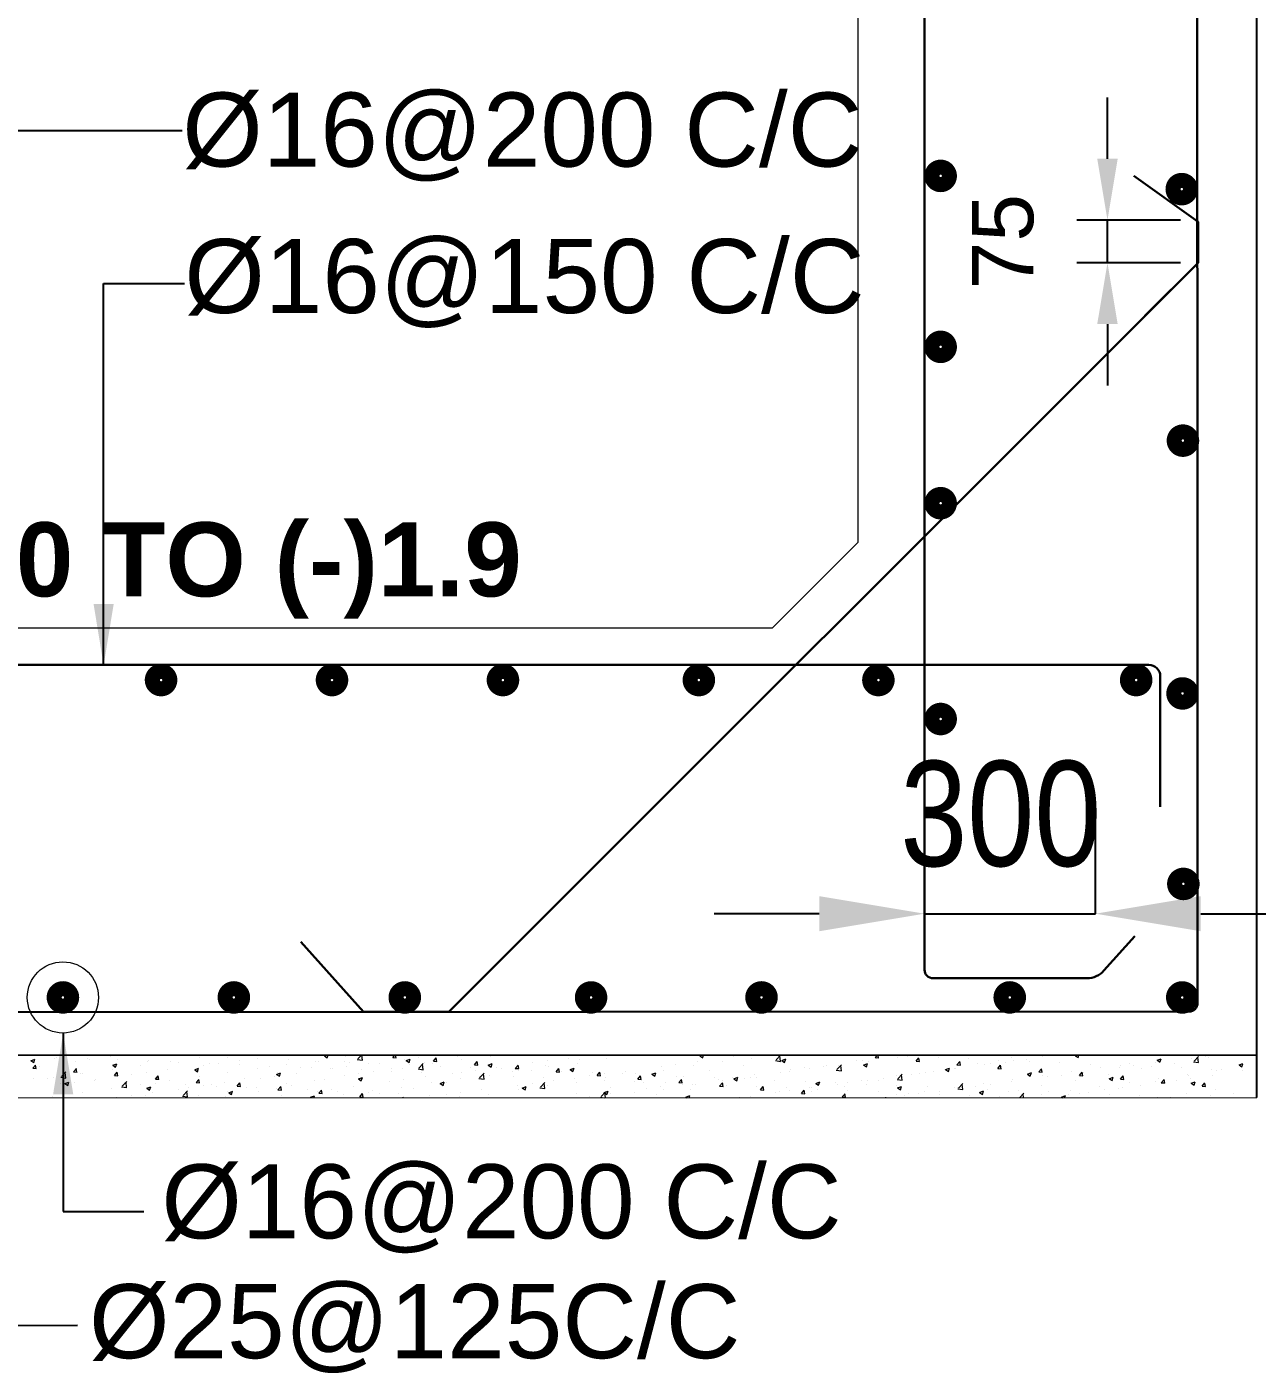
# Model space of a CAD drawing. Extents: x -426260 to 2055400, y -4304674 to -305611.
# Drawn here: x 614133 to 616939, y -1909395 to -1906324 of the extents above; entities that cross this region are included whole.
import ezdxf

# ---------------------------------------------------------------- set-up
doc = ezdxf.new("R2010")
doc.units = 0
doc.header["$LTSCALE"] = 300
doc.header["$MEASUREMENT"] = 0
doc.header["$PDMODE"] = 3
doc.layers.get('DEFPOINTS').update_dxf_attribs({"linetype": 'CONTINUOUS'})
doc.layers.add('Dim', color=7, linetype='CONTINUOUS', lineweight=9)
doc.layers.add('ROD', color=1, linetype='CONTINUOUS', lineweight=30)
for name, color, linetype in [('LINE', 7, 'CONTINUOUS'), ('TEXT', 10, 'CONTINUOUS'), ('TXT', 7, 'CONTINUOUS')]:
    doc.layers.add(name, color=color, linetype=linetype)
doc.styles.add('Arial', font='arial.ttf')
doc.styles.add('DIM', font='isocp3.shx')
doc.styles.add('dimText', font='ARIALN.TTF')
doc.dimstyles.new('dim n_120', dxfattribs={"dimtxt": 240, "dimasz": 240, "dimexe": 240, "dimexo": 150, "dimgap": 100, "dimtad": 2, "dimdec": 0, "dimzin": 0, "dimdsep": 46, "dimtxsty": 'DIM', "dimcen": 350, "dimclrd": 5, "dimclre": 5, "dimclrt": 7, "dimadec": 0, "dimazin": 0, "dimtfac": 1, "dimtdec": 0, "dimtmove": 0, "dimatfit": 3, "dimfxl": 240, "dimfxlon": 1, "dimtolj": 1, "dimtzin": 0, "dimarcsym": 0})
doc.dimstyles.new('dim_70', dxfattribs={"dimtxt": 140, "dimasz": 140, "dimexe": 70, "dimexo": 40, "dimgap": 50, "dimtad": 1, "dimdec": 0, "dimzin": 0, "dimdsep": 46, "dimtxsty": 'Arial', "dimcen": 0.09, "dimclrd": 5, "dimclre": 5, "dimclrt": 7, "dimadec": 0, "dimazin": 0, "dimtfac": 1, "dimtdec": 0, "dimtmove": 0, "dimatfit": 3, "dimfxl": 1, "dimtolj": 1, "dimtzin": 0, "dimarcsym": 0})

# ---------------------------------------------------------------- blocks, each defined once
blk = doc.blocks.new('*D562')
at = {"layer": 'DEFPOINTS', "color": 0, "ltscale": 50, "transparency": 16777216}
for p in [(616570.4, -1908347.2), (616180.4, -1908463.8), (616570.4, -1908463.8)]:
    blk.add_point(p, dxfattribs=at)
at = {"layer": 'Dim', "color": 5, "lineweight": -2, "ltscale": 50, "transparency": 16777216}
for p, q in [((616180.4, -1908347.2), (616180.4, -1908107.2)), ((616570.4, -1908347.2), (616570.4, -1908107.2)), ((615940.4, -1908347.2), (615700.4, -1908347.2)), ((616180.4, -1908347.2), (616570.4, -1908347.2)), ((616810.4, -1908347.2), (617050.4, -1908347.2))]:
    blk.add_line(p, q, dxfattribs=at)
at = {"layer": 'Dim', "color": 5, "ltscale": 50, "transparency": 16777216}
for points in [[(615940.4, -1908307.2), (615940.4, -1908387.2), (616180.4, -1908347.2)], [(616810.4, -1908307.2), (616810.4, -1908387.2), (616570.4, -1908347.2)]]:
    blk.add_solid(points, dxfattribs=at)
at = {"layer": 'Dim', "color": 7, "ltscale": 50, "transparency": 16777216, "insert": (616354.4, -1908120.3), "char_height": 240, "attachment_point": 5, "style": 'dimText'}
blk.add_mtext('\\A1;300', dxfattribs=at)
blk = doc.blocks.new('*D563')
at = {"layer": 'DEFPOINTS', "color": 0, "ltscale": 50, "transparency": 16777216}
for p in [(616597.8, -1906764.9), (616804.4, -1906764.9), (616804.5, -1906862.1)]:
    blk.add_point(p, dxfattribs=at)
at = {"layer": 'Dim', "color": 5, "lineweight": -2, "ltscale": 50, "transparency": 16777216}
for p, q in [((616597.8, -1906624.9), (616597.8, -1906484.9)), ((616764.4, -1906764.9), (616527.8, -1906764.9)), ((616597.8, -1906862.1), (616597.8, -1906764.9)), ((616764.5, -1906862.1), (616527.8, -1906862.1)), ((616597.8, -1907002.1), (616597.8, -1907142.1))]:
    blk.add_line(p, q, dxfattribs=at)
at = {"layer": 'Dim', "color": 5, "ltscale": 50, "transparency": 16777216}
for points in [[(616574.4, -1906624.9), (616621.1, -1906624.9), (616597.8, -1906764.9)], [(616574.4, -1907002.1), (616621.1, -1907002.1), (616597.8, -1906862.1)]]:
    blk.add_solid(points, dxfattribs=at)
at = {"layer": 'Dim', "color": 7, "lineweight": 18, "ltscale": 50, "transparency": 16777216, "insert": (616359.5, -1906813.9), "char_height": 140, "attachment_point": 5, "rotation": 90, "style": 'Arial'}
blk.add_mtext('\\A1;75', dxfattribs=at)

msp = doc.modelspace()

# ---------------------------------------------------------------- linework, layer by layer
at = {"layer": 'Dim', "color": 2, "ltscale": 50}
for p, q in [((614141.6, -1908682.5, 0), (614150.7, -1908679, 0)), ((614141.6, -1908682.5, 0), (614148.1, -1908686.9, 0)), ((614148, -1908686.9, 0), (614150.7, -1908679, 0)), ((614194.4, -1908678.4, 0), (614194.4, -1908678.4, 0)), ((614201, -1908674.3, 0), (614201, -1908674.3, 0)), ((614242.5, -1908684.4, 0), (614242.5, -1908684.4, 0)), ((614270.4, -1908677.3, 0), (614270.4, -1908677.3, 0)), ((614275.1, -1908680.1, 0), (614275.1, -1908680.1, 0)), ((614324.3, -1908673.6, 0), (614324.3, -1908673.6, 0)), ((614339.8, -1908680.2, 0), (614339.8, -1908680.2, 0)), ((614407.4, -1908684.7, 0), (614407.4, -1908684.7, 0)), ((614409.2, -1908683.1, 0), (614409.2, -1908683.1, 0)), ((614460.3, -1908684.7, 0), (614460.3, -1908684.7, 0)), ((614478.6, -1908686.1, 0), (614478.6, -1908686.1, 0)), ((614483.2, -1908671.7, 0), (614483.2, -1908671.7, 0)), ((614520.6, -1908671.5, 0), (614520.6, -1908671.5, 0)), ((614527, -1908675.6, 0), (614527, -1908675.6, 0)), ((614568.6, -1908688.2, 0), (614568.6, -1908688.2, 0)), ((614590, -1908674.5, 0), (614590, -1908674.5, 0)), ((614617.9, -1908681.7, 0), (614617.9, -1908681.7, 0)), ((614659.4, -1908677.4, 0), (614659.4, -1908677.4, 0)), ((614700, -1908670.9, 0), (614700, -1908670.9, 0)), ((614728.8, -1908680.3, 0), (614728.8, -1908680.3, 0)), ((614791, -1908683.3, 0), (614791, -1908683.3, 0)), ((614798.2, -1908683.3, 0), (614798.2, -1908683.3, 0)), ((614811.3, -1908671.8, 0), (614816.9, -1908669.7, 0)), ((614811.3, -1908671.8, 0), (614817.8, -1908676.2, 0)), ((614817.7, -1908676.2, 0), (614819.9, -1908669.7, 0)), ((614856.9, -1908684.2, 0), (614856.9, -1908684.2, 0)), ((614858.5, -1908673.5, 0), (614858.5, -1908673.5, 0)), ((614867.6, -1908686.2, 0), (614867.6, -1908686.2, 0)), ((614886.3, -1908679.8, 0), (614897.9, -1908681.6, 0)), ((614887.8, -1908678.3, 0), (614896.1, -1908669.7, 0)), ((614897.9, -1908681.6, 0), (614896.5, -1908669.7, 0)), ((614932.7, -1908671.2, 0), (614932.7, -1908671.2, 0)), ((614967, -1908675.5, 0), (614971.9, -1908669.7, 0)), ((614967, -1908675.5, 0), (614974.8, -1908676.2, 0)), ((614974.8, -1908676.2, 0), (614973.5, -1908669.7, 0)), ((614993.5, -1908679, 0), (614993.5, -1908679, 0)), ((614998.1, -1908682.2, 0), (615007.2, -1908678.7, 0)), ((614998.1, -1908682.2, 0), (615004.6, -1908686.6, 0)), ((615004.6, -1908686.6, 0), (615007.2, -1908678.7, 0)), ((615026.1, -1908674.8, 0), (615026.1, -1908674.8, 0)), ((615039.7, -1908686.7, 0), (615039.7, -1908686.7, 0)), ((615060.3, -1908683.7, 0), (615066.5, -1908676.2, 0)), ((615060.3, -1908683.7, 0), (615068, -1908684.4, 0)), ((615068, -1908684.4, 0), (615066.5, -1908676.3, 0)), ((615115.5, -1908673.7, 0), (615115.5, -1908673.7, 0)), ((615123.6, -1908680.4, 0), (615123.6, -1908680.4, 0)), ((615153.5, -1908691.8, 0), (615159.8, -1908684.4, 0)), ((615161.2, -1908692.6, 0), (615159.7, -1908684.4, 0)), ((615189.3, -1908672.1, 0), (615189.3, -1908672.1, 0)), ((615287.1, -1908687.2, 0), (615287.1, -1908687.2, 0)), ((615319.6, -1908682.9, 0), (615319.6, -1908682.9, 0)), ((615368.9, -1908676.4, 0), (615368.9, -1908676.4, 0)), ((615387.7, -1908688.2, 0), (615387.7, -1908688.2, 0)), ((615392.6, -1908680.1, 0), (615392.6, -1908680.1, 0)), ((615455.2, -1908678.4, 0), (615455.2, -1908678.4, 0)), ((615662.4, -1908684.5, 0), (615662.4, -1908684.5, 0)), ((615667.8, -1908671.5, 0), (615672.7, -1908669.7, 0)), ((615667.8, -1908671.5, 0), (615674.3, -1908675.9, 0)), ((615674.3, -1908675.9, 0), (615676.4, -1908669.7, 0)), ((615720.3, -1908685.3, 0), (615720.3, -1908685.3, 0)), ((615744.5, -1908673.7, 0), (615744.5, -1908673.7, 0)), ((615785.9, -1908677, 0), (615785.9, -1908677, 0)), ((615840.3, -1908682.3, 0), (615851.9, -1908684.1, 0)), ((615841.7, -1908680.8, 0), (615851.9, -1908670.2, 0)), ((615842.1, -1908679.6, 0), (615842.1, -1908679.6, 0)), ((615851.8, -1908684.1, 0), (615850.4, -1908671.7, 0)), ((615854.7, -1908681.9, 0), (615863.8, -1908678.4, 0)), ((615854.7, -1908681.9, 0), (615861.1, -1908686.3, 0)), ((615861.1, -1908686.3, 0), (615863.7, -1908678.5, 0)), ((616024.9, -1908682.1, 0), (616024.9, -1908682.1, 0)), ((616038.1, -1908681.8, 0), (616038.1, -1908681.8, 0)), ((616051.8, -1908683.3, 0), (616051.8, -1908683.3, 0)), ((616067.9, -1908675.6, 0), (616072.9, -1908669.7, 0)), ((616067.9, -1908675.6, 0), (616075.7, -1908676.3, 0)), ((616070.7, -1908677.6, 0), (616070.7, -1908677.6, 0)), ((616075.6, -1908676.4, 0), (616074.4, -1908669.7, 0)), ((616118.6, -1908674.2, 0), (616118.6, -1908674.2, 0)), ((616119.9, -1908671.1, 0), (616119.9, -1908671.1, 0)), ((616142, -1908672.5, 0), (616142, -1908672.5, 0)), ((616161.1, -1908683.8, 0), (616167.4, -1908676.3, 0)), ((616161.1, -1908683.8, 0), (616168.9, -1908684.5, 0)), ((616168.9, -1908684.5, 0), (616167.4, -1908676.4, 0)), ((616211.4, -1908675.5, 0), (616211.4, -1908675.5, 0)), ((616254.4, -1908691.9, 0), (616260.7, -1908684.5, 0)), ((616262.1, -1908692.7, 0), (616260.6, -1908684.5, 0)), ((616280.8, -1908678.4, 0), (616280.8, -1908678.4, 0)), ((616350.2, -1908681.3, 0), (616350.2, -1908681.3, 0)), ((616364.2, -1908685.7, 0), (616364.2, -1908685.7, 0)), ((616377.8, -1908675.6, 0), (616377.8, -1908675.6, 0)), ((616382.6, -1908681.9, 0), (616382.6, -1908681.9, 0)), ((616413.4, -1908679.2, 0), (616413.4, -1908679.2, 0)), ((616419.6, -1908684.3, 0), (616419.6, -1908684.3, 0)), ((616450.1, -1908672.1, 0), (616450.1, -1908672.1, 0)), ((616489, -1908687.2, 0), (616489, -1908687.2, 0)), ((616524.4, -1908671.2, 0), (616528.5, -1908669.7, 0)), ((616524.4, -1908671.2, 0), (616530.8, -1908675.6, 0)), ((616530.8, -1908675.6, 0), (616532.8, -1908669.7, 0)), ((616648.4, -1908688.2, 0), (616648.4, -1908688.2, 0)), ((616707, -1908687.3, 0), (616707, -1908687.3, 0)), ((616711.2, -1908681.7, 0), (616720.3, -1908678.2, 0)), ((616711.2, -1908681.7, 0), (616717.7, -1908686, 0)), ((616715.2, -1908679, 0), (616715.2, -1908679, 0)), ((616717.6, -1908686, 0), (616720.3, -1908678.2, 0)), ((616751.5, -1908688.1, 0), (616751.5, -1908688.1, 0)), ((616780.9, -1908670.7, 0), (616780.9, -1908670.7, 0)), ((616789.1, -1908676.5, 0), (616789.1, -1908676.5, 0)), ((616794.2, -1908684.8, 0), (616805.8, -1908686.6, 0)), ((616795.7, -1908683.3, 0), (616805.8, -1908672.7, 0)), ((616805.8, -1908686.5, 0), (616804.3, -1908674.2, 0)), ((616821.7, -1908672.2, 0), (616821.7, -1908672.2, 0)), ((616827.3, -1908675.1, 0), (616827.3, -1908675.1, 0)), ((614145.9, -1908699.9, 0), (614152.1, -1908692.4, 0)), ((614145.9, -1908699.9, 0), (614153.6, -1908700.6, 0)), ((614153.6, -1908700.6, 0), (614152.1, -1908692.5, 0)), ((614160.4, -1908695.2, 0), (614160.4, -1908695.2, 0)), ((614211.3, -1908718.9, 0), (614221.4, -1908708.3, 0)), ((614221.4, -1908722.2, 0), (614220, -1908709.8, 0)), ((614239.1, -1908708, 0), (614245.4, -1908700.6, 0)), ((614239.1, -1908708, 0), (614246.9, -1908708.7, 0)), ((614246.8, -1908708.8, 0), (614245.3, -1908700.6, 0)), ((614255.8, -1908710.7, 0), (614255.8, -1908710.7, 0)), ((614260.3, -1908711.9, 0), (614260.3, -1908711.9, 0)), ((614327.1, -1908702.8, 0), (614327.1, -1908702.8, 0)), ((614328.4, -1908692.9, 0), (614337.5, -1908689.4, 0)), ((614328.4, -1908692.9, 0), (614334.9, -1908697.3, 0)), ((614331.6, -1908697.7, 0), (614331.6, -1908697.7, 0)), ((614332.3, -1908716.2, 0), (614338.6, -1908708.7, 0)), ((614332.3, -1908716.2, 0), (614340.1, -1908716.9, 0)), ((614334.9, -1908697.3, 0), (614337.5, -1908689.4, 0)), ((614340.1, -1908716.9, 0), (614338.6, -1908708.8, 0)), ((614372.2, -1908714.1, 0), (614372.2, -1908714.1, 0)), ((614392.7, -1908694.5, 0), (614392.7, -1908694.5, 0)), ((614404.8, -1908709.8, 0), (614404.8, -1908709.8, 0)), ((614425.6, -1908724.4, 0), (614431.9, -1908716.9, 0)), ((614433.3, -1908725.1, 0), (614431.8, -1908716.9, 0)), ((614454, -1908703.3, 0), (614454, -1908703.3, 0)), ((614515.3, -1908703.3, 0), (614524.4, -1908699.8, 0)), ((614515.3, -1908703.3, 0), (614521.7, -1908707.7, 0)), ((614521.7, -1908707.7, 0), (614524.3, -1908699.8, 0)), ((614525.4, -1908718.8, 0), (614525.4, -1908718.8, 0)), ((614536.1, -1908692.5, 0), (614536.1, -1908692.5, 0)), ((614548, -1908689, 0), (614548, -1908689, 0)), ((614591.1, -1908710.5, 0), (614591.1, -1908710.5, 0)), ((614617.4, -1908691.9, 0), (614617.4, -1908691.9, 0)), ((614658.6, -1908700.8, 0), (614658.6, -1908700.8, 0)), ((614686.8, -1908694.9, 0), (614686.8, -1908694.9, 0)), ((614698.3, -1908717.9, 0), (614698.3, -1908717.9, 0)), ((614702.1, -1908713.7, 0), (614711.2, -1908710.2, 0)), ((614702.1, -1908713.7, 0), (614708.5, -1908718.1, 0)), ((614705.3, -1908710.2, 0), (614705.3, -1908710.2, 0)), ((614708.5, -1908718.1, 0), (614711.1, -1908710.3, 0)), ((614725.4, -1908691.6, 0), (614725.4, -1908691.6, 0)), ((614747.6, -1908711.4, 0), (614747.6, -1908711.4, 0)), ((614756.2, -1908697.8, 0), (614756.2, -1908697.8, 0)), ((614781.1, -1908697.2, 0), (614781.1, -1908697.2, 0)), ((614825.6, -1908700.7, 0), (614825.6, -1908700.7, 0)), ((614829.7, -1908700.6, 0), (614829.7, -1908700.6, 0)), ((614857, -1908716.8, 0), (614857, -1908716.8, 0)), ((614862.2, -1908696.3, 0), (614862.2, -1908696.3, 0)), ((614888.1, -1908712.7, 0), (614888.1, -1908712.7, 0)), ((614895, -1908703.7, 0), (614895, -1908703.7, 0)), ((614911.4, -1908689.9, 0), (614911.4, -1908689.9, 0)), ((614923.7, -1908707.7, 0), (614923.7, -1908707.7, 0)), ((614937, -1908689.1, 0), (614937, -1908689.1, 0)), ((614963.9, -1908699.7, 0), (614963.9, -1908699.7, 0)), ((614964.4, -1908706.6, 0), (614964.4, -1908706.6, 0)), ((614989.4, -1908699.4, 0), (614989.4, -1908699.4, 0)), ((615006.4, -1908692.1, 0), (615006.4, -1908692.1, 0)), ((615025.1, -1908701.3, 0), (615036.6, -1908703.1, 0)), ((615026.5, -1908699.8, 0), (615036.6, -1908689.3, 0)), ((615033.8, -1908709.5, 0), (615033.8, -1908709.5, 0)), ((615036.6, -1908703.1, 0), (615035.2, -1908690.8, 0)), ((615056.9, -1908689.6, 0), (615056.9, -1908689.6, 0)), ((615075.8, -1908695, 0), (615075.8, -1908695, 0)), ((615103.2, -1908712.4, 0), (615103.2, -1908712.4, 0)), ((615123.2, -1908708.7, 0), (615123.2, -1908708.7, 0)), ((615145.2, -1908697.9, 0), (615145.2, -1908697.9, 0)), ((615153.5, -1908691.8, 0), (615161.3, -1908692.5, 0)), ((615155.8, -1908704.5, 0), (615155.8, -1908704.5, 0)), ((615165.3, -1908721.3, 0), (615175.4, -1908710.8, 0)), ((615172.6, -1908715.4, 0), (615172.6, -1908715.4, 0)), ((615175.4, -1908724.6, 0), (615173.9, -1908712.3, 0)), ((615185, -1908692.6, 0), (615194.1, -1908689.1, 0)), ((615185, -1908692.6, 0), (615191.4, -1908697, 0)), ((615187.7, -1908715.4, 0), (615187.7, -1908715.4, 0)), ((615191.4, -1908697, 0), (615194, -1908689.1, 0)), ((615205, -1908698, 0), (615205, -1908698, 0)), ((615214.5, -1908700.8, 0), (615214.5, -1908700.8, 0)), ((615241, -1908706.2, 0), (615241, -1908706.2, 0)), ((615242, -1908718.3, 0), (615242, -1908718.3, 0)), ((615246.7, -1908700, 0), (615253, -1908692.5, 0)), ((615246.7, -1908700, 0), (615254.5, -1908700.7, 0)), ((615254.5, -1908700.7, 0), (615253, -1908692.6, 0)), ((615255.2, -1908705.7, 0), (615255.2, -1908705.7, 0)), ((615283.9, -1908703.8, 0), (615283.9, -1908703.8, 0)), ((615316.8, -1908693.2, 0), (615316.8, -1908693.2, 0)), ((615322, -1908696.5, 0), (615322, -1908696.5, 0)), ((615340, -1908708.2, 0), (615346.3, -1908700.7, 0)), ((615340, -1908708.2, 0), (615347.8, -1908708.8, 0)), ((615347.7, -1908708.9, 0), (615346.2, -1908700.7, 0)), ((615353.3, -1908706.7, 0), (615353.3, -1908706.7, 0)), ((615371.8, -1908703, 0), (615380.9, -1908699.6, 0)), ((615371.8, -1908703, 0), (615378.3, -1908707.4, 0)), ((615378.2, -1908707.4, 0), (615380.9, -1908699.6, 0)), ((615416.8, -1908716.9, 0), (615416.8, -1908716.9, 0)), ((615422.7, -1908709.6, 0), (615422.7, -1908709.6, 0)), ((615433.2, -1908716.3, 0), (615439.5, -1908708.8, 0)), ((615433.2, -1908716.3, 0), (615441, -1908717, 0)), ((615441, -1908717, 0), (615439.5, -1908708.9, 0)), ((615449.3, -1908712.6, 0), (615449.3, -1908712.6, 0)), ((615492.1, -1908712.6, 0), (615492.1, -1908712.6, 0)), ((615498.6, -1908706.1, 0), (615498.6, -1908706.1, 0)), ((615520.3, -1908712.6, 0), (615520.3, -1908712.6, 0)), ((615526.5, -1908724.5, 0), (615532.7, -1908717, 0)), ((615534.2, -1908725.2, 0), (615532.7, -1908717, 0)), ((615558.6, -1908713.5, 0), (615567.7, -1908710, 0)), ((615558.6, -1908713.5, 0), (615565.1, -1908717.8, 0)), ((615561.5, -1908715.5, 0), (615561.5, -1908715.5, 0)), ((615565, -1908717.8, 0), (615567.7, -1908710, 0)), ((615580.7, -1908695.3, 0), (615580.7, -1908695.3, 0)), ((615586, -1908704.2, 0), (615586, -1908704.2, 0)), ((615613.2, -1908691, 0), (615613.2, -1908691, 0)), ((615614.7, -1908718.7, 0), (615614.7, -1908718.7, 0)), ((615630.9, -1908718.4, 0), (615630.9, -1908718.4, 0)), ((615653.5, -1908694.5, 0), (615653.5, -1908694.5, 0)), ((615690.5, -1908705.7, 0), (615690.5, -1908705.7, 0)), ((615766.3, -1908692.6, 0), (615766.3, -1908692.6, 0)), ((615792.1, -1908714.2, 0), (615792.1, -1908714.2, 0)), ((615851.9, -1908710.5, 0), (615851.9, -1908710.5, 0)), ((615873.3, -1908708.2, 0), (615873.3, -1908708.2, 0)), ((615874.2, -1908703.4, 0), (615874.2, -1908703.4, 0)), ((615906.8, -1908699.1, 0), (615906.8, -1908699.1, 0)), ((615918.6, -1908701.4, 0), (615918.6, -1908701.4, 0)), ((615949.1, -1908695.2, 0), (615949.1, -1908695.2, 0)), ((615956, -1908692.7, 0), (615956, -1908692.7, 0)), ((615979, -1908703.8, 0), (615990.6, -1908705.6, 0)), ((615980.5, -1908702.3, 0), (615990.6, -1908691.7, 0)), ((615984.3, -1908693.1, 0), (615984.3, -1908693.1, 0)), ((615990.6, -1908705.6, 0), (615989.1, -1908693.2, 0)), ((616041.5, -1908692.4, 0), (616050.6, -1908688.9, 0)), ((616041.5, -1908692.4, 0), (616048, -1908696.7, 0)), ((616047.9, -1908696.7, 0), (616050.6, -1908688.9, 0)), ((616117, -1908717.4, 0), (616117, -1908717.4, 0)), ((616119.2, -1908723.8, 0), (616129.3, -1908713.3, 0)), ((616129.3, -1908727.1, 0), (616127.9, -1908714.7, 0)), ((616150.4, -1908714.6, 0), (616150.4, -1908714.6, 0)), ((616167.8, -1908711.5, 0), (616167.8, -1908711.5, 0)), ((616182.6, -1908709.1, 0), (616182.6, -1908709.1, 0)), ((616200.3, -1908707.3, 0), (616200.3, -1908707.3, 0)), ((616226.2, -1908701.6, 0), (616226.2, -1908701.6, 0)), ((616228.3, -1908702.8, 0), (616237.4, -1908699.3, 0)), ((616228.3, -1908702.8, 0), (616234.8, -1908707.1, 0)), ((616234.8, -1908707.1, 0), (616237.4, -1908699.3, 0)), ((616249.6, -1908700.8, 0), (616249.6, -1908700.8, 0)), ((616250.2, -1908699.4, 0), (616250.2, -1908699.4, 0)), ((616254.4, -1908691.9, 0), (616262.2, -1908692.6, 0)), ((616302, -1908688.6, 0), (616302, -1908688.6, 0)), ((616316.9, -1908690.2, 0), (616316.9, -1908690.2, 0)), ((616331.7, -1908690, 0), (616331.7, -1908690, 0)), ((616347.6, -1908700.1, 0), (616353.9, -1908692.6, 0)), ((616347.6, -1908700.1, 0), (616355.4, -1908700.8, 0)), ((616355.4, -1908700.8, 0), (616353.9, -1908692.7, 0)), ((616415.2, -1908713.2, 0), (616424.3, -1908709.7, 0)), ((616415.2, -1908713.2, 0), (616421.6, -1908717.5, 0)), ((616421.6, -1908717.5, 0), (616424.2, -1908709.7, 0)), ((616440.9, -1908708.3, 0), (616447.1, -1908700.8, 0)), ((616440.9, -1908708.3, 0), (616448.6, -1908708.9, 0)), ((616448.6, -1908709, 0), (616447.1, -1908700.8, 0)), ((616448.5, -1908715.4, 0), (616448.5, -1908715.4, 0)), ((616493.9, -1908715.4, 0), (616493.9, -1908715.4, 0)), ((616515.3, -1908706.3, 0), (616515.3, -1908706.3, 0)), ((616534.1, -1908716.4, 0), (616540.4, -1908709, 0)), ((616534.1, -1908716.4, 0), (616541.9, -1908717.1, 0)), ((616541.9, -1908717.1, 0), (616540.4, -1908709, 0)), ((616543.1, -1908708.9, 0), (616543.1, -1908708.9, 0)), ((616558.4, -1908690.1, 0), (616558.4, -1908690.1, 0)), ((616580.9, -1908697.9, 0), (616580.9, -1908697.9, 0)), ((616599.9, -1908714.1, 0), (616599.9, -1908714.1, 0)), ((616625.2, -1908698.1, 0), (616625.2, -1908698.1, 0)), ((616627.4, -1908724.6, 0), (616633.6, -1908717.1, 0)), ((616627.8, -1908693.1, 0), (616627.8, -1908693.1, 0)), ((616635.1, -1908725.3, 0), (616633.6, -1908717.2, 0)), ((616657.8, -1908693.8, 0), (616657.8, -1908693.8, 0)), ((616675.7, -1908701.1, 0), (616675.7, -1908701.1, 0)), ((616697.2, -1908696, 0), (616697.2, -1908696, 0)), ((616766.6, -1908698.9, 0), (616766.6, -1908698.9, 0)), ((616779.3, -1908714, 0), (616779.3, -1908714, 0)), ((616782.7, -1908716.6, 0), (616782.7, -1908716.6, 0)), ((616836, -1908701.9, 0), (616836, -1908701.9, 0)), ((616836.7, -1908717, 0), (616836.7, -1908717, 0)), ((616846.8, -1908704.3, 0), (616846.8, -1908704.3, 0)), ((616858.5, -1908703.6, 0), (616858.5, -1908703.6, 0)), ((616898, -1908692.1, 0), (616906.4, -1908688.9, 0)), ((616898, -1908692.1, 0), (616904.5, -1908696.4, 0)), ((616904.5, -1908696.4, 0), (616906.4, -1908690.6, 0)), ((616905.4, -1908704.8, 0), (616905.4, -1908704.8, 0)), ((614147.7, -1908722.9, 0), (614147.7, -1908722.9, 0)), ((614180, -1908723.7, 0), (614180, -1908723.7, 0)), ((614192.8, -1908721.7, 0), (614192.8, -1908721.7, 0)), ((614208.3, -1908735.7, 0), (614208.3, -1908735.7, 0)), ((614209.9, -1908720.4, 0), (614221.4, -1908722.2, 0)), ((614217.1, -1908725.9, 0), (614217.1, -1908725.9, 0)), ((614219.2, -1908734.8, 0), (614228.3, -1908731.4, 0)), ((614219.2, -1908734.8, 0), (614225.7, -1908739.2, 0)), ((614225.6, -1908739.2, 0), (614228.3, -1908731.4, 0)), ((614240.9, -1908731.4, 0), (614240.9, -1908731.4, 0)), ((614286.5, -1908728.8, 0), (614286.5, -1908728.8, 0)), ((614290.1, -1908724.9, 0), (614290.1, -1908724.9, 0)), ((614325.5, -1908746.1, 0), (614325.5, -1908746.1, 0)), ((614348.6, -1908741.9, 0), (614360.2, -1908743.7, 0)), ((614350, -1908740.4, 0), (614360.2, -1908729.8, 0)), ((614355.9, -1908731.7, 0), (614355.9, -1908731.7, 0)), ((614360.1, -1908743.7, 0), (614358.7, -1908731.3, 0)), ((614391.2, -1908737.7, 0), (614391.2, -1908737.7, 0)), ((614406, -1908745.3, 0), (614415.1, -1908741.8, 0)), ((614406, -1908745.3, 0), (614412.5, -1908749.6, 0)), ((614412.5, -1908749.6, 0), (614415.1, -1908741.8, 0)), ((614425.3, -1908734.7, 0), (614425.3, -1908734.7, 0)), ((614425.6, -1908724.4, 0), (614433.4, -1908725, 0)), ((614458.7, -1908728, 0), (614458.7, -1908728, 0)), ((614477.9, -1908749.3, 0), (614477.9, -1908749.3, 0)), ((614494.7, -1908737.6, 0), (614494.7, -1908737.6, 0)), ((614501.9, -1908743.8, 0), (614501.9, -1908743.8, 0)), ((614518.8, -1908732.5, 0), (614525.1, -1908725.1, 0)), ((614518.8, -1908732.5, 0), (614526.6, -1908733.2, 0)), ((614526.6, -1908733.2, 0), (614525.1, -1908725.1, 0)), ((614534.4, -1908739.5, 0), (614534.4, -1908739.5, 0)), ((614553.7, -1908736.2, 0), (614553.7, -1908736.2, 0)), ((614564.1, -1908740.5, 0), (614564.1, -1908740.5, 0)), ((614583.7, -1908733, 0), (614583.7, -1908733, 0)), ((614612.1, -1908740.7, 0), (614618.3, -1908733.2, 0)), ((614612.1, -1908740.7, 0), (614619.8, -1908741.4, 0)), ((614619.8, -1908741.4, 0), (614618.3, -1908733.3, 0)), ((614629.5, -1908723.2, 0), (614629.5, -1908723.2, 0)), ((614633.5, -1908743.5, 0), (614633.5, -1908743.5, 0)), ((614657, -1908744, 0), (614657, -1908744, 0)), ((614665.8, -1908722.2, 0), (614665.8, -1908722.2, 0)), ((614702.9, -1908746.4, 0), (614702.9, -1908746.4, 0)), ((614705.3, -1908748.8, 0), (614711.6, -1908741.4, 0)), ((614705.3, -1908748.8, 0), (614713.1, -1908749.5, 0)), ((614713.1, -1908749.6, 0), (614711.6, -1908741.4, 0)), ((614723.8, -1908734.9, 0), (614723.8, -1908734.9, 0)), ((614736.5, -1908738.8, 0), (614736.5, -1908738.8, 0)), ((614772.3, -1908749.3, 0), (614772.3, -1908749.3, 0)), ((614789.4, -1908726.6, 0), (614789.4, -1908726.6, 0)), ((614798.6, -1908757, 0), (614804.8, -1908749.5, 0)), ((614806.3, -1908757.7, 0), (614804.8, -1908749.6, 0)), ((614812.3, -1908725.7, 0), (614812.3, -1908725.7, 0)), ((614828, -1908747.6, 0), (614828, -1908747.6, 0)), ((614877.2, -1908741.1, 0), (614877.2, -1908741.1, 0)), ((614888.9, -1908724.2, 0), (614898, -1908720.7, 0)), ((614888.9, -1908724.2, 0), (614895.4, -1908728.5, 0)), ((614895.3, -1908728.5, 0), (614898, -1908720.7, 0)), ((614959.3, -1908730.3, 0), (614959.3, -1908730.3, 0)), ((614987.8, -1908742.6, 0), (614987.8, -1908742.6, 0)), ((614991.9, -1908726, 0), (614991.9, -1908726, 0)), ((615013.5, -1908745.2, 0), (615013.5, -1908745.2, 0)), ((615041.1, -1908719.6, 0), (615041.1, -1908719.6, 0)), ((615055.3, -1908732.9, 0), (615055.3, -1908732.9, 0)), ((615075.7, -1908734.6, 0), (615084.8, -1908731.1, 0)), ((615075.7, -1908734.6, 0), (615082.2, -1908738.9, 0)), ((615082.2, -1908738.9, 0), (615084.8, -1908731.1, 0)), ((615089.4, -1908732.2, 0), (615089.4, -1908732.2, 0)), ((615122.1, -1908723.7, 0), (615122.1, -1908723.7, 0)), ((615163.8, -1908722.9, 0), (615175.4, -1908724.7, 0)), ((615165.2, -1908719.2, 0), (615165.2, -1908719.2, 0)), ((615170.8, -1908749.3, 0), (615170.8, -1908749.3, 0)), ((615252.9, -1908738.4, 0), (615252.9, -1908738.4, 0)), ((615253.7, -1908748.9, 0), (615253.7, -1908748.9, 0)), ((615262.6, -1908745, 0), (615271.7, -1908741.5, 0)), ((615262.6, -1908745, 0), (615269, -1908749.3, 0)), ((615269, -1908749.3, 0), (615271.6, -1908741.5, 0)), ((615285.4, -1908734.2, 0), (615285.4, -1908734.2, 0)), ((615302.6, -1908744.4, 0), (615314.1, -1908746.2, 0)), ((615304, -1908742.9, 0), (615314.1, -1908732.3, 0)), ((615311.4, -1908721.2, 0), (615311.4, -1908721.2, 0)), ((615314.1, -1908746.1, 0), (615312.7, -1908733.8, 0)), ((615320.4, -1908739.8, 0), (615320.4, -1908739.8, 0)), ((615334.7, -1908727.7, 0), (615334.7, -1908727.7, 0)), ((615380.8, -1908724.2, 0), (615380.8, -1908724.2, 0)), ((615386.1, -1908731.5, 0), (615386.1, -1908731.5, 0)), ((615450.1, -1908727.1, 0), (615450.1, -1908727.1, 0)), ((615453.6, -1908721.7, 0), (615453.6, -1908721.7, 0)), ((615463.1, -1908744.7, 0), (615463.1, -1908744.7, 0)), ((615519.5, -1908730, 0), (615519.5, -1908730, 0)), ((615526.5, -1908724.5, 0), (615534.2, -1908725.1, 0)), ((615538.9, -1908731.7, 0), (615538.9, -1908731.7, 0)), ((615546.5, -1908746.6, 0), (615546.5, -1908746.6, 0)), ((615579, -1908742.3, 0), (615579, -1908742.3, 0)), ((615584.4, -1908747.5, 0), (615584.4, -1908747.5, 0)), ((615588.9, -1908733, 0), (615588.9, -1908733, 0)), ((615619.7, -1908732.6, 0), (615626, -1908725.2, 0)), ((615619.7, -1908732.6, 0), (615627.5, -1908733.3, 0)), ((615627.5, -1908733.4, 0), (615626, -1908725.2, 0)), ((615628.2, -1908735.8, 0), (615628.2, -1908735.8, 0)), ((615645.8, -1908747.2, 0), (615645.8, -1908747.2, 0)), ((615651.9, -1908737.8, 0), (615651.9, -1908737.8, 0)), ((615658.3, -1908735.9, 0), (615658.3, -1908735.9, 0)), ((615700.3, -1908721.4, 0), (615700.3, -1908721.4, 0)), ((615710.3, -1908725, 0), (615710.3, -1908725, 0)), ((615713, -1908740.8, 0), (615719.2, -1908733.3, 0)), ((615713, -1908740.8, 0), (615720.7, -1908741.5, 0)), ((615718.7, -1908728.6, 0), (615718.7, -1908728.6, 0)), ((615720.7, -1908741.5, 0), (615719.2, -1908733.4, 0)), ((615721.7, -1908734.2, 0), (615721.7, -1908734.2, 0)), ((615727.7, -1908738.8, 0), (615727.7, -1908738.8, 0)), ((615742.9, -1908720.7, 0), (615742.9, -1908720.7, 0)), ((615745.4, -1908723.9, 0), (615754.5, -1908720.4, 0)), ((615745.4, -1908723.9, 0), (615751.9, -1908728.2, 0)), ((615751.9, -1908728.2, 0), (615754.5, -1908720.4, 0)), ((615769.7, -1908724.3, 0), (615769.7, -1908724.3, 0)), ((615784.4, -1908720.3, 0), (615784.4, -1908720.3, 0)), ((615797.1, -1908741.8, 0), (615797.1, -1908741.8, 0)), ((615797.5, -1908721.2, 0), (615797.5, -1908721.2, 0)), ((615806.2, -1908748.9, 0), (615812.5, -1908741.5, 0)), ((615806.2, -1908748.9, 0), (615814, -1908749.6, 0)), ((615813.9, -1908749.7, 0), (615812.4, -1908741.5, 0)), ((615839.1, -1908727.2, 0), (615839.1, -1908727.2, 0)), ((615866.5, -1908744.7, 0), (615866.5, -1908744.7, 0)), ((615899.5, -1908757.1, 0), (615905.7, -1908749.6, 0)), ((615907.2, -1908757.8, 0), (615905.7, -1908749.7, 0)), ((615908.5, -1908730.2, 0), (615908.5, -1908730.2, 0)), ((615917, -1908744.7, 0), (615917, -1908744.7, 0)), ((615921.8, -1908743.9, 0), (615921.8, -1908743.9, 0)), ((615932.3, -1908734.3, 0), (615941.4, -1908730.8, 0)), ((615932.3, -1908734.3, 0), (615938.7, -1908738.6, 0)), ((615935.9, -1908747.6, 0), (615935.9, -1908747.6, 0)), ((615938.7, -1908738.6, 0), (615941.3, -1908730.8, 0)), ((615977.9, -1908733.1, 0), (615977.9, -1908733.1, 0)), ((615982.7, -1908736.3, 0), (615982.7, -1908736.3, 0)), ((615998.7, -1908740.7, 0), (615998.7, -1908740.7, 0)), ((616003.9, -1908733.1, 0), (616003.9, -1908733.1, 0)), ((616036.5, -1908728.8, 0), (616036.5, -1908728.8, 0)), ((616047.3, -1908736, 0), (616047.3, -1908736, 0)), ((616050.2, -1908726.6, 0), (616050.2, -1908726.6, 0)), ((616074.6, -1908727.6, 0), (616074.6, -1908727.6, 0)), ((616085.7, -1908722.3, 0), (616085.7, -1908722.3, 0)), ((616116.7, -1908739, 0), (616116.7, -1908739, 0)), ((616117.8, -1908725.3, 0), (616129.3, -1908727.1, 0)), ((616119.1, -1908744.7, 0), (616128.2, -1908741.2, 0)), ((616119.1, -1908744.7, 0), (616125.6, -1908749.1, 0)), ((616125.5, -1908749.1, 0), (616128.2, -1908741.2, 0)), ((616186.1, -1908741.9, 0), (616186.1, -1908741.9, 0)), ((616248.6, -1908742.6, 0), (616248.6, -1908742.6, 0)), ((616255.5, -1908744.8, 0), (616255.5, -1908744.8, 0)), ((616256.5, -1908746.8, 0), (616268.1, -1908748.6, 0)), ((616258, -1908745.3, 0), (616268.1, -1908734.8, 0)), ((616268.1, -1908748.6, 0), (616266.6, -1908736.3, 0)), ((616297.5, -1908741.2, 0), (616297.5, -1908741.2, 0)), ((616315.3, -1908733.5, 0), (616315.3, -1908733.5, 0)), ((616324.9, -1908747.8, 0), (616324.9, -1908747.8, 0)), ((616330, -1908737, 0), (616330, -1908737, 0)), ((616379.2, -1908730.5, 0), (616379.2, -1908730.5, 0)), ((616381, -1908725.2, 0), (616381, -1908725.2, 0)), ((616448.3, -1908740.1, 0), (616448.3, -1908740.1, 0)), ((616461.4, -1908719.7, 0), (616461.4, -1908719.7, 0)), ((616513.7, -1908749.5, 0), (616513.7, -1908749.5, 0)), ((616524.1, -1908727.1, 0), (616524.1, -1908727.1, 0)), ((616579.3, -1908741.2, 0), (616579.3, -1908741.2, 0)), ((616591, -1908749.4, 0), (616591, -1908749.4, 0)), ((616602, -1908723.6, 0), (616611.1, -1908720.1, 0)), ((616602, -1908723.6, 0), (616608.4, -1908727.9, 0)), ((616608.4, -1908728, 0), (616611, -1908720.1, 0)), ((616623.6, -1908745.1, 0), (616623.6, -1908745.1, 0)), ((616627.4, -1908724.6, 0), (616635.1, -1908725.3, 0)), ((616631, -1908742.7, 0), (616631, -1908742.7, 0)), ((616646.9, -1908731.5, 0), (616646.9, -1908731.5, 0)), ((616672.8, -1908738.6, 0), (616672.8, -1908738.6, 0)), ((616706.9, -1908729.6, 0), (616706.9, -1908729.6, 0)), ((616713.6, -1908722.3, 0), (616713.6, -1908722.3, 0)), ((616720.6, -1908732.7, 0), (616726.9, -1908725.3, 0)), ((616720.6, -1908732.7, 0), (616728.4, -1908733.4, 0)), ((616728.3, -1908733.5, 0), (616726.8, -1908725.3, 0)), ((616754.9, -1908727.8, 0), (616754.9, -1908727.8, 0)), ((616787.5, -1908723.5, 0), (616787.5, -1908723.5, 0)), ((616788.8, -1908734, 0), (616797.9, -1908730.5, 0)), ((616788.8, -1908734, 0), (616795.3, -1908738.4, 0)), ((616795.2, -1908738.4, 0), (616797.9, -1908730.5, 0)), ((616813.9, -1908740.9, 0), (616820.1, -1908733.4, 0)), ((616813.9, -1908740.9, 0), (616821.6, -1908741.6, 0)), ((616821.6, -1908741.6, 0), (616820.1, -1908733.5, 0)), ((616845.2, -1908747.5, 0), (616845.2, -1908747.5, 0)), ((614191.2, -1908765, 0), (614191.2, -1908765, 0)), ((614258.8, -1908755.2, 0), (614258.8, -1908755.2, 0)), ((614338, -1908765.4, 0), (614338, -1908765.4, 0)), ((614370.6, -1908761.1, 0), (614370.6, -1908761.1, 0)), ((614402.1, -1908762.3, 0), (614402.1, -1908762.3, 0)), ((614419.8, -1908754.6, 0), (614419.8, -1908754.6, 0)), ((614487.3, -1908763.4, 0), (614498.9, -1908765.2, 0)), ((614488.8, -1908761.9, 0), (614498.9, -1908751.4, 0)), ((614498.9, -1908765.2, 0), (614497.5, -1908752.8, 0)), ((614523.9, -1908762.1, 0), (614523.9, -1908762.1, 0)), ((614584.8, -1908764.8, 0), (614584.8, -1908764.8, 0)), ((614589.5, -1908753.8, 0), (614589.5, -1908753.8, 0)), ((614592.9, -1908755.7, 0), (614602, -1908752.2, 0)), ((614592.9, -1908755.7, 0), (614599.3, -1908760, 0)), ((614599.3, -1908760, 0), (614601.9, -1908752.2, 0)), ((614660.6, -1908751.8, 0), (614660.6, -1908751.8, 0)), ((614713.4, -1908762.7, 0), (614713.4, -1908762.7, 0)), ((614779.7, -1908766.1, 0), (614788.8, -1908762.6, 0)), ((614779.7, -1908766.1, 0), (614781.3, -1908767.2, 0)), ((614787.2, -1908767.2, 0), (614788.7, -1908762.6, 0)), ((614795.5, -1908751.9, 0), (614795.5, -1908751.9, 0)), ((614798.6, -1908757, 0), (614806.3, -1908757.7, 0)), ((614841.7, -1908752.3, 0), (614841.7, -1908752.3, 0)), ((614855.4, -1908760.1, 0), (614855.4, -1908760.1, 0)), ((614891.8, -1908765.2, 0), (614898.1, -1908757.7, 0)), ((614891.8, -1908765.2, 0), (614899.6, -1908765.8, 0)), ((614899.5, -1908765.9, 0), (614898, -1908757.7, 0)), ((614911.1, -1908755.2, 0), (614911.1, -1908755.2, 0)), ((614922.1, -1908750.9, 0), (614922.1, -1908750.9, 0)), ((614937.7, -1908758.2, 0), (614937.7, -1908758.2, 0)), ((614980.5, -1908758.1, 0), (614980.5, -1908758.1, 0)), ((614990.2, -1908767.2, 0), (614991.3, -1908765.8, 0)), ((614991.5, -1908767.2, 0), (614991.3, -1908765.9, 0)), ((615049.9, -1908761.1, 0), (615049.9, -1908761.1, 0)), ((615089, -1908760, 0), (615089, -1908760, 0)), ((615119.3, -1908764, 0), (615119.3, -1908764, 0)), ((615120.5, -1908767, 0), (615120.5, -1908767, 0)), ((615121.6, -1908755.7, 0), (615121.6, -1908755.7, 0)), ((615186.1, -1908758.7, 0), (615186.1, -1908758.7, 0)), ((615188.7, -1908766.9, 0), (615188.7, -1908766.9, 0)), ((615387.3, -1908757.7, 0), (615387.3, -1908757.7, 0)), ((615415.1, -1908763.9, 0), (615415.1, -1908763.9, 0)), ((615441.3, -1908765.9, 0), (615449.6, -1908767.2, 0)), ((615442.7, -1908764.4, 0), (615452.9, -1908753.8, 0)), ((615449.4, -1908755.4, 0), (615458.5, -1908751.9, 0)), ((615449.4, -1908755.4, 0), (615455.9, -1908759.8, 0)), ((615452.8, -1908767.2, 0), (615451.4, -1908755.3, 0)), ((615452, -1908765, 0), (615452, -1908765, 0)), ((615455.8, -1908759.8, 0), (615458.5, -1908751.9, 0)), ((615464.4, -1908757.4, 0), (615464.4, -1908757.4, 0)), ((615518.8, -1908755.8, 0), (615518.8, -1908755.8, 0)), ((615570, -1908760.2, 0), (615570, -1908760.2, 0)), ((615636.2, -1908765.8, 0), (615645.3, -1908762.3, 0)), ((615636.2, -1908765.8, 0), (615638.3, -1908767.2, 0)), ((615643.6, -1908767.2, 0), (615645.3, -1908762.3, 0)), ((615757.9, -1908765.5, 0), (615757.9, -1908765.5, 0)), ((615782.8, -1908763.6, 0), (615782.8, -1908763.6, 0)), ((615840, -1908754.7, 0), (615840, -1908754.7, 0)), ((615847.1, -1908766.7, 0), (615847.1, -1908766.7, 0)), ((615850.3, -1908753.8, 0), (615850.3, -1908753.8, 0)), ((615872.6, -1908750.4, 0), (615872.6, -1908750.4, 0)), ((615899.5, -1908757.1, 0), (615907.2, -1908757.8, 0)), ((615922.9, -1908753.7, 0), (615922.9, -1908753.7, 0)), ((615992.7, -1908765.3, 0), (615999, -1908757.8, 0)), ((615992.7, -1908765.3, 0), (616000.5, -1908765.9, 0)), ((616000.4, -1908766, 0), (615998.9, -1908757.8, 0)), ((616005.3, -1908750.6, 0), (616005.3, -1908750.6, 0)), ((616074.7, -1908753.5, 0), (616074.7, -1908753.5, 0)), ((616091.2, -1908767.2, 0), (616092.2, -1908765.9, 0)), ((616092.4, -1908767.2, 0), (616092.2, -1908766, 0)), ((616115.4, -1908760.7, 0), (616115.4, -1908760.7, 0)), ((616133.6, -1908762.8, 0), (616133.6, -1908762.8, 0)), ((616144.1, -1908756.4, 0), (616144.1, -1908756.4, 0)), ((616166.1, -1908758.5, 0), (616166.1, -1908758.5, 0)), ((616181.1, -1908752.4, 0), (616181.1, -1908752.4, 0)), ((616213.5, -1908759.4, 0), (616213.5, -1908759.4, 0)), ((616215.4, -1908752, 0), (616215.4, -1908752, 0)), ((616282.9, -1908762.3, 0), (616282.9, -1908762.3, 0)), ((616296.6, -1908766.2, 0), (616296.6, -1908766.2, 0)), ((616305.9, -1908755.1, 0), (616315, -1908751.6, 0)), ((616305.9, -1908755.1, 0), (616312.4, -1908759.5, 0)), ((616312.4, -1908759.5, 0), (616315, -1908751.6, 0)), ((616352.3, -1908765.2, 0), (616352.3, -1908765.2, 0)), ((616372.5, -1908753.2, 0), (616372.5, -1908753.2, 0)), ((616394.3, -1908750.7, 0), (616394.3, -1908750.7, 0)), ((616396.7, -1908766.9, 0), (616406.8, -1908756.3, 0)), ((616406.5, -1908767.2, 0), (616405.4, -1908757.8, 0)), ((616446.9, -1908758.7, 0), (616446.9, -1908758.7, 0)), ((616459.7, -1908766.7, 0), (616459.7, -1908766.7, 0)), ((616463.7, -1908753.6, 0), (616463.7, -1908753.6, 0)), ((616492.7, -1908765.5, 0), (616501.9, -1908762, 0)), ((616492.8, -1908765.5, 0), (616495.2, -1908767.2, 0)), ((616500.1, -1908767.2, 0), (616501.8, -1908762, 0)), ((616508.9, -1908760.2, 0), (616508.9, -1908760.2, 0)), ((616533.1, -1908756.6, 0), (616533.1, -1908756.6, 0)), ((616555.2, -1908755.7, 0), (616555.2, -1908755.7, 0)), ((616602.5, -1908759.5, 0), (616602.5, -1908759.5, 0)), ((616671.9, -1908762.4, 0), (616671.9, -1908762.4, 0)), ((616712, -1908765.6, 0), (616712, -1908765.6, 0)), ((616741.3, -1908765.4, 0), (616741.3, -1908765.4, 0)), ((616777.7, -1908757.3, 0), (616777.7, -1908757.3, 0)), ((616832.3, -1908762.1, 0), (616832.3, -1908762.1, 0)), ((616884.6, -1908757.5, 0), (616884.6, -1908757.5, 0))]:
    msp.add_line(p, q, dxfattribs=at)
at = {"layer": 'Dim'}
msp.add_circle((614214.7, -1908538.2, 0), 81.2, dxfattribs=at)
at = {"layer": 'LINE', "lineweight": 18}
for p, q in [((616028.9, -1907499.8, 0), (616028.9, -1899179.8, 0)), ((615833.9, -1907694.8, 0), (616028.9, -1907499.8, 0)), ((611401.1, -1907694.8, 0), (615833.9, -1907694.8, 0)), ((615833.9, -1907694.8, 0), (615833.9, -1907694.8, 0)), ((610296.1, -1908669.8, 0), (616938.9, -1908669.3, 0)), ((610296.1, -1908767.3, 0), (616938.9, -1908766.8, 0))]:
    msp.add_line(p, q, dxfattribs=at)
at = {"layer": 'LINE'}
msp.add_line((616938.9, -1908766.8, 0), (616938.8, -1899179.8, 0), dxfattribs=at)
at = {"layer": 'LINE', "lineweight": 18, "elevation": 0}
msp.add_lwpolyline([(610296.1, -1908669.8), (616938.9, -1908669.8)], dxfattribs=at)
at = {"layer": 'ROD'}
for p, q in [((616180.4, -1908474.9, 0), (616180.4, -1899419, 0)), ((616803.5, -1907495.9, 0), (616796.3, -1899419.7, 0)), ((616803.5, -1907495.9, 0), (616803.5, -1908550.9, 0)), ((613611.8, -1907779.3, 0), (616692.2, -1907779.3, 0)), ((616718.2, -1907805.3, 0), (616718.2, -1908103.3, 0)), ((616659.9, -1908398.8, 0), (616589.8, -1908477.1, 0)), ((616551.1, -1908494.4, 0), (616199.9, -1908494.4, 0)), ((616784, -1908570.4, 0), (613611.8, -1908572.3, 0))]:
    msp.add_line(p, q, dxfattribs=at)
at = {"layer": 'ROD', "const_width": 39.9, "elevation": 0}
for points in [[(616200.9, -1906658.5, 1), (616233.5, -1906669.4, 1)], [(616751.4, -1906687.6, 1), (616783.1, -1906700.7, 1)], [(616200.9, -1907048.5, 1), (616233.5, -1907059.4, 1)], [(616754.1, -1907261.3, 1), (616785.8, -1907274.5, 1)], [(616200.9, -1907416.1, -1), (616233.5, -1907405.3, -1)], [(614454.9, -1907808.7, -1), (614422.3, -1907819.6, -1)], [(614844.9, -1907808.7, -1), (614812.3, -1907819.6, -1)], [(615202.3, -1907808.7, 1), (615234.9, -1907819.6, 1)], [(615649.3, -1907808.7, 1), (615681.8, -1907819.6, 1)], [(616058.9, -1907808.7, 1), (616091.4, -1907819.6, 1)], [(616647, -1907808.7, 1), (616679.5, -1907819.6, 1)], [(616752.8, -1907839.2, 1), (616785.3, -1907850.1, 1)], [(616200.9, -1907908.5, -1), (616233.5, -1907897.6, -1)], [(616754.6, -1908273.8, 1), (616787.2, -1908284.7, 1)], [(614198.4, -1908532.8, 1), (614231, -1908543.6, 1)], [(614588.4, -1908532.8, 1), (614621, -1908543.6, 1)], [(614621, -1908532.8, -1), (614588.4, -1908543.6, -1)], [(614978.4, -1908532.8, 1), (615011, -1908543.6, 1)], [(615403.4, -1908532.8, 1), (615435.9, -1908543.6, 1)], [(615792.2, -1908532.8, 1), (615824.8, -1908543.6, 1)], [(616358.5, -1908532.8, 1), (616391.1, -1908543.6, 1)], [(616358.5, -1908532.8, 1), (616391.1, -1908543.6, 1)], [(616358.7, -1908532.8, 1), (616391.2, -1908543.6, 1)], [(616752.1, -1908532.8, 1), (616784.7, -1908543.7, 1)]]:
    msp.add_lwpolyline(points, format="xyb", close=True, dxfattribs=at)
at = {"layer": 'ROD', "elevation": 0}
for points in [[(616683.1, -1906983.5), (616804.5, -1906862.1), (616804.5, -1906862.1), (616804.4, -1906768.8), (616658, -1906663.5)], [(615095.2, -1908571.4), (616802.9, -1906863.7)], [(615095.2, -1908571.4), (614900.2, -1908571.4), (614757.2, -1908411.1)]]:
    msp.add_lwpolyline(points, dxfattribs=at)
at = {"layer": 'ROD'}
for centre, radius, start, end in [((616692.2, -1907805.3, 0), 26, 0, 90), ((616199.9, -1908474.9, 0), 19.5, 180, 270), ((616551.1, -1908442.4, 0), 52, 270, 318.1554), ((616784, -1908550.9, 0), 19.5, 270, 0)]:
    msp.add_arc(centre, radius, start, end, dxfattribs=at)

# ---------------------------------------------------------------- texts
at = {"layer": 'TEXT', "color": 6, "insert": (615261.6, -1907564.3, 0), "char_height": 208, "width": 3808.413, "attachment_point": 6, "style": 'Arial'}
msp.add_mtext('{\\fArial|b1|i0|c0|p34;\\H0.8125x;EL.(-)1.50 TO (-)1.9}', dxfattribs=at)
at = {"layer": 'TXT', "color": 0, "char_height": 169, "attachment_point": 4, "style": 'Arial'}
for s, insert, width in [('%%C16@200 C/C', (614486.9, -1906575.2, 0), 1599.316), ('%%C16@150 C/C', (614491.7, -1906909.3, 0), 1753.522), ('%%C16@200 C/C', (614439.3, -1909020.4, 0), 2000.234), ('%%C25@125C/C', (614274.3, -1909293.8, 0), 2000.234)]:
    msp.add_mtext(s, dxfattribs=dict(at, insert=insert, width=width))

# ---------------------------------------------------------------- dimensions: what is measured, and where the dimension line sits
at = {"layer": 'Dim', "lineweight": 18, "ltscale": 50}
dim = msp.add_linear_dim(base=(616597.8, -1906764.9, 0), p1=(616804.5, -1906862.1, 0), p2=(616804.4, -1906764.9, 0), angle=90, text='75', dimstyle='dim_70', override={"dimtxsty": 'Arial', "dimtmove": 2}, dxfattribs=at)
dim.commit()
dim.dimension.update_dxf_attribs({"geometry": '*D563', "text_midpoint": (616359.5, -1906813.9, 0), "dimtype": 160})
at = {"layer": 'Dim', "ltscale": 50}
dim = msp.add_linear_dim(base=(616570.4, -1908347.2, 0), p1=(616180.4, -1908463.8, 0), p2=(616570.4, -1908463.8, 0), angle=180, text='300', dimstyle='dim n_120', override={"dimgap": 10, "dimtxsty": 'dimText', "dimtmove": 2}, dxfattribs=at)
dim.commit()
dim.dimension.update_dxf_attribs({"geometry": '*D562', "text_midpoint": (616354.4, -1908120.3, 0), "dimtype": 160})

# ---------------------------------------------------------------- leaders
at = {"layer": 'Dim'}
for points in [[(614043.2, -1907741.6, 0), (614043.2, -1906560.7, 0), (614486.6, -1906560.7, 0)], [(614307.6, -1907780.4, 0), (614307.6, -1906909.3, 0), (614491.7, -1906909.3, 0)], [(613995.8, -1908572.3, 0), (613995.8, -1909287, 0), (614247.7, -1909285.8, 0)], [(614215.3, -1908619.3, 0), (614215.3, -1909026.4, 0), (614399.5, -1909026.4, 0)]]:
    msp.add_leader(points, dimstyle='dim_70', dxfattribs=at)

doc.saveas('drawing.dxf')
